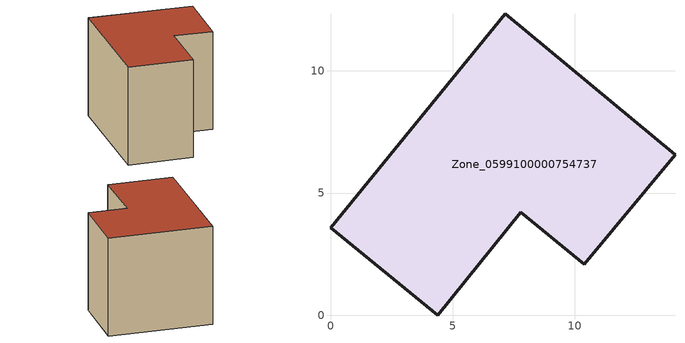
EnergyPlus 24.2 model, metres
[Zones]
Zone_0599100000754737
 floor ground (C_G): 0,3.58 7.15,12.34 14.11,6.58 10.39,2.08 7.78,4.21 4.39,0 z0
 wall outside (C_F): 10.39,2.08 14.11,6.58 7.15,12.34 0,3.58 4.39,0 7.78,4.21 10.39,2.08 z0:8.79
 roof outside (C_R): 4.39,0 7.78,4.21 10.39,2.08 14.11,6.58 7.15,12.34 0,3.58 z8.79
[BUILDING]
Pand.0599100000754737: North Axis=0; Terrain=City; Loads Convergence Tolerance Value=0.04; Temperature Convergence Tolerance Value=0.4; Solar Distribution=FullExterior; Maximum Number of Warmup Days=25; Minimum Number of Warmup Days=1
[Site:Location]
Rotterdam.The.Hague.AP_ZH_NLD Design_Conditions: Latitude=51.96; Longitude=4.45; Time Zone=1; Elevation=-4.5
[SITE:GROUNDTEMPERATURE:BUILDINGSURFACE]
18, 18, 18, 18, 18, 18, 18, 18, 18, 18, 18, 18
[MATERIAL] Thermal Absorptance=0.9; Solar Absorptance=0.7; Visible Absorptance=0.7
Name | Roughness | Thickness | Conductivity | Density | Specific Heat
G.TC.2006-2014 | MediumSmooth | 0.15 | 0.06 | 540 | 1210
F.TC.2006-2014 | Rough | 0.3 | 0.12 | 1920 | 840
R.TC.2006-2014 | MediumRough | 0.2 | 0.08 | 1500 | 1000
[CONSTRUCTION]
C_G: G.TC.2006-2014
C_F: F.TC.2006-2014
C_R: R.TC.2006-2014
[ZONE]
Zone_0599100000754737: Type=1; Multiplier=1; Ceiling Height=Autocalculate; Volume=Autocalculate; Floor Area=autocalculate; Part of Total Floor Area=Yes
[ZONEINFILTRATION:DESIGNFLOWRATE]
Infil_Zone_0599100000754737: Zone or ZoneList or Space or SpaceList=Zone_0599100000754737; Schedule=AlwaysOn; Design Flow Rate Calculation Method=Flow/Area; Flow Rate per Floor Area=0.0015; Constant Term Coefficient=1; Temperature Term Coefficient=0; Velocity Term Coefficient=0; Velocity Squared Term Coefficient=0
[HVACTEMPLATE:ZONE:IDEALLOADSAIRSYSTEM]
Zone_0599100000754737: Maximum Heating Supply Air Temperature=50; Minimum Cooling Supply Air Temperature=13; Maximum Heating Supply Air Humidity Ratio=0.0156; Minimum Cooling Supply Air Humidity Ratio=0.0077; Heating Limit=NoLimit; Cooling Limit=NoLimit; Dehumidification Control Type=ConstantSensibleHeatRatio; Cooling Sensible Heat Ratio=0.7; Dehumidification Setpoint=60; Humidification Control Type=None; Humidification Setpoint=30; Outdoor Air Method=None; Outdoor Air Flow Rate per Person=0.00944; Outdoor Air Flow Rate per Zone Floor Area=0; Outdoor Air Flow Rate per Zone=0; Demand Controlled Ventilation Type=None; Outdoor Air Economizer Type=NoEconomizer; Heat Recovery Type=None; Sensible Heat Recovery Effectiveness=0.7; Latent Heat Recovery Effectiveness=0.65
[ZONECONTROL:THERMOSTAT]
ThermostatControl_Zone_0599100000754737: Zone or ZoneList=Zone_0599100000754737; Control Type Schedule=DualSetpointControlType; Control 1=Thermostat_Zone_0599100000754737; Temperature Difference Between Cutout And Setpoint=0
[THERMOSTATSETPOINT:DUALSETPOINT]
Thermostat_Zone_0599100000754737: Heating Setpoint Temperature Schedule=HeatingSetpoint_Zone_0599100000754737; Cooling Setpoint Temperature Schedule=CoolingSetpoint_Zone_0599100000754737
[SCHEDULE:COMPACT]
HeatingSetpoint_Zone_0599100000754737: Through: 12/31, For: AllDays, Until: 24:00, 21
CoolingSetpoint_Zone_0599100000754737: Through: 12/31, For: AllDays, Until: 24:00, 24
DualSetpointControlType: Through: 12/31, For: AllDays, Until: 24:00, 4
AlwaysOn: Through: 12/31, For: AllDays, Until: 24:00, 1
